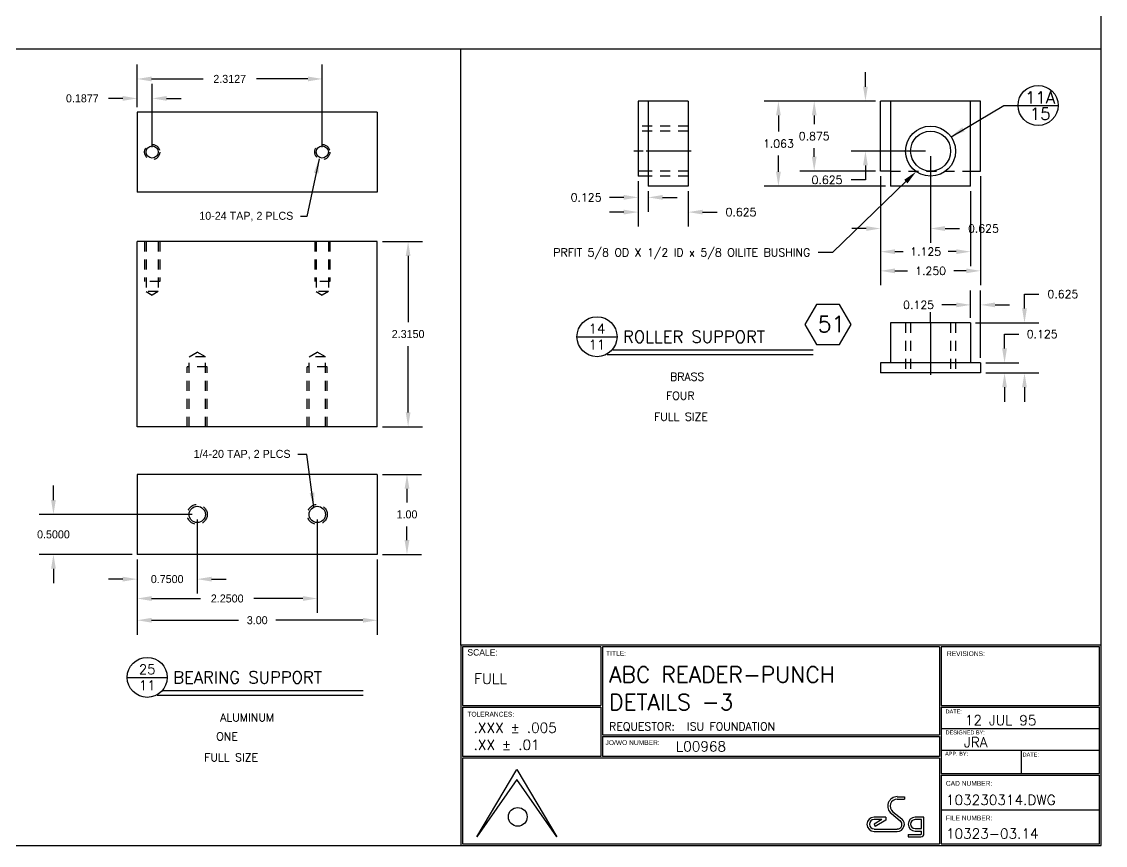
# Model space of a CAD drawing. Extents: x -0.3 to 33.3, y -0.2 to 21.2.
# Drawn here: x 19.51 to 33.05, y 0 to 10.3 of the extents above; entities that cross this region are included whole.
import ezdxf
from ezdxf.enums import TextEntityAlignment as Align

# ---------------------------------------------------------------- set-up
doc = ezdxf.new("R2010")
doc.units = 0
doc.header["$MEASUREMENT"] = 0
doc.linetypes.add('CENTER', pattern=[2, 1.25, -0.25, 0.25, -0.25])
doc.linetypes.add('HIDDEN2', pattern=[0.1875, 0.125, -0.0625])
doc.layers.get('0').update_dxf_attribs({"linetype": 'CONTINUOUS'})
doc.layers.get('DEFPOINTS').update_dxf_attribs({"linetype": 'CONTINUOUS'})
for name, color, linetype in [('BORDER', 5, 'CONTINUOUS'), ('DIM', 1, 'CONTINUOUS'), ('HIDDEN2', 6, 'HIDDEN2'), ('NFCENTER', 4, 'CENTER'), ('OBJECT', 3, 'CONTINUOUS'), ('TEXT', 1, 'CONTINUOUS')]:
    doc.layers.add(name, color=color, linetype=linetype)
doc.styles.add('ROMANS', font='romans')
doc.styles.add('SIMPLEX', font='simplex')
doc.styles.add('TITLE', font='italic')
doc.dimstyles.get("Standard").update_dxf_attribs({"dimtxt": 0.1, "dimasz": 0.18, "dimexe": 0.18, "dimexo": 0.0625, "dimgap": 0.1, "dimtad": 0, "dimtih": 1, "dimtoh": 1, "dimdec": 3, "dimzin": 0, "dimdsep": 46, "dimtxsty": 'SIMPLEX', "dimcen": 0.1, "dimclrd": 256, "dimclre": 256, "dimclrt": 256, "dimadec": 0, "dimazin": 0, "dimtfac": 0.8, "dimtdec": 3, "dimtofl": 0, "dimtmove": 2, "dimatfit": 3, "dimfxl": 1, "dimtolj": 1, "dimtzin": 0, "dimarcsym": 0})
doc.dimstyles.new('STANDARD$7', dxfattribs={"dimtxt": 0.1, "dimasz": 0.18, "dimexe": 0.1, "dimexo": 0.063, "dimgap": 0.09, "dimtad": 0, "dimtih": 1, "dimtoh": 1, "dimdec": 3, "dimzin": 0, "dimdsep": 46, "dimtxsty": 'Standard', "dimcen": 0.09, "dimadec": 0, "dimazin": 0, "dimtfac": 1, "dimtdec": 3, "dimtofl": 0, "dimtmove": 0, "dimatfit": 3, "dimfxl": 1, "dimtolj": 1, "dimtzin": 0, "dimarcsym": 0})

# ---------------------------------------------------------------- blocks, each defined once
blk = doc.blocks.new('P-TITLE')
for p, q in [((-1.5625, -0.6375), (-1.0625, -0.6375)), ((-1.1125, -0.8), (1.3875, -0.8)), ((1.3875, -0.8625), (-1.1875, -0.8625))]:
    blk.add_line(p, q)
at = {"layer": 'DIM', "color": 7}
blk.add_circle((-1.3125, -0.6375), 0.25, dxfattribs=at)
at = {"style": 'ROMANS'}
for tag, p in [('NO.', (-1.3125, -0.5375)), ('PAGE', (-1.3125, -0.7375))]:
    blk.add_attdef(tag, text='', height=0.12, dxfattribs=at).set_placement(p, align=Align.MIDDLE)
for tag, p, height in [('DESCRIPTION', (-0.9875, -0.7125), 0.15), ('MATERIAL', (-0.4, -1.1875), 0.1), ('#_REQUIRED', (-0.45, -1.425), 0.1), ('SCALE', (-0.6, -1.6875), 0.1)]:
    blk.add_attdef(tag, p, '', height=height, dxfattribs=at)
at = {"style": 'ROMANS', "flags": 2}
for tag, p in [('MATERIAL:', (-1.1625, -1.1875)), ('#_REQD:', (-1.1625, -1.4375)), ('SCALE:', (-1.1625, -1.6875))]:
    blk.add_attdef(tag, p, '', height=0.1, dxfattribs=at)
blk = doc.blocks.new('*D2')
at = {"linetype": 'ByBlock', "transparency": 16777216}
for p, q in [((-9.092, 58.702), (-9.092, 57.617)), ((-9.717, 58.452), (-9.717, 57.617)), ((-9.897, 57.797), (-10.077, 57.797)), ((-8.912, 57.797), (-8.732, 57.797))]:
    blk.add_line(p, q, dxfattribs=at)
for points in [[(-9.897, 57.827), (-9.897, 57.767), (-9.717, 57.797)], [(-8.912, 57.827), (-8.912, 57.767), (-9.092, 57.797)]]:
    blk.add_solid(points, dxfattribs=at)
at = {"layer": 'DEFPOINTS', "color": 0, "linetype": 'ByBlock', "transparency": 16777216}
for p in [(-9.092, 58.765), (-9.717, 58.515), (-9.092, 57.797)]:
    blk.add_point(p, dxfattribs=at)
at = {"linetype": 'ByBlock', "transparency": 16777216, "style": 'SIMPLEX'}
blk.add_text('0.625', height=0.1, dxfattribs=at).set_placement((-8.432, 57.797), align=Align.MIDDLE_CENTER)
blk = doc.blocks.new('*D3')
at = {"linetype": 'ByBlock', "transparency": 16777216}
for p, q in [((-9.717, 58.452), (-9.717, 57.328)), ((-8.592, 58.265), (-8.592, 57.328)), ((-9.537, 57.508), (-9.435, 57.508)), ((-8.772, 57.508), (-8.873, 57.508))]:
    blk.add_line(p, q, dxfattribs=at)
for points in [[(-9.537, 57.538), (-9.537, 57.478), (-9.717, 57.508)], [(-8.772, 57.538), (-8.772, 57.478), (-8.592, 57.508)]]:
    blk.add_solid(points, dxfattribs=at)
at = {"layer": 'DEFPOINTS', "color": 0, "linetype": 'ByBlock', "transparency": 16777216}
for p in [(-9.717, 58.515), (-8.592, 58.327), (-8.592, 57.508)]:
    blk.add_point(p, dxfattribs=at)
at = {"linetype": 'ByBlock', "transparency": 16777216, "style": 'SIMPLEX'}
blk.add_text('1.125', height=0.1, dxfattribs=at).set_placement((-9.154, 57.508), align=Align.MIDDLE_CENTER)
blk = doc.blocks.new('*D4')
at = {"linetype": 'ByBlock', "transparency": 16777216}
for p, q in [((-9.717, 58.452), (-9.717, 57.088)), ((-8.467, 58.452), (-8.467, 57.088)), ((-9.537, 57.268), (-9.382, 57.268)), ((-8.647, 57.268), (-8.801, 57.268))]:
    blk.add_line(p, q, dxfattribs=at)
for points in [[(-9.537, 57.298), (-9.537, 57.238), (-9.717, 57.268)], [(-8.647, 57.298), (-8.647, 57.238), (-8.467, 57.268)]]:
    blk.add_solid(points, dxfattribs=at)
at = {"layer": 'DEFPOINTS', "color": 0, "linetype": 'ByBlock', "transparency": 16777216}
for p in [(-9.717, 58.515), (-8.467, 58.515), (-8.467, 57.268)]:
    blk.add_point(p, dxfattribs=at)
at = {"linetype": 'ByBlock', "transparency": 16777216, "style": 'SIMPLEX'}
blk.add_text('1.250', height=0.1, dxfattribs=at).set_placement((-9.092, 57.268), align=Align.MIDDLE_CENTER)
blk = doc.blocks.new('*D5')
at = {"linetype": 'ByBlock', "transparency": 16777216}
for p, q in [((-9.906, 59.57), (-9.906, 59.75)), ((-9.779, 59.39), (-10.086, 59.39)), ((-9.154, 58.765), (-10.086, 58.765)), ((-9.906, 58.585), (-9.906, 58.405)), ((-9.906, 58.405), (-10.086, 58.405))]:
    blk.add_line(p, q, dxfattribs=at)
for points in [[(-9.936, 59.57), (-9.876, 59.57), (-9.906, 59.39)], [(-9.936, 58.585), (-9.876, 58.585), (-9.906, 58.765)]]:
    blk.add_solid(points, dxfattribs=at)
at = {"layer": 'DEFPOINTS', "color": 0, "linetype": 'ByBlock', "transparency": 16777216}
for p in [(-9.717, 59.39), (-9.906, 58.765), (-9.092, 58.765)]:
    blk.add_point(p, dxfattribs=at)
at = {"linetype": 'ByBlock', "transparency": 16777216, "style": 'SIMPLEX'}
blk.add_text('0.625', height=0.1, dxfattribs=at).set_placement((-10.386, 58.405), align=Align.MIDDLE_CENTER)
blk = doc.blocks.new('*D6')
at = {"linetype": 'ByBlock', "transparency": 16777216}
for p, q in [((-9.779, 59.39), (-10.726, 59.39)), ((-10.546, 59.21), (-10.546, 59.102)), ((-10.546, 58.695), (-10.546, 58.802)), ((-9.779, 58.515), (-10.726, 58.515))]:
    blk.add_line(p, q, dxfattribs=at)
for points in [[(-10.576, 59.21), (-10.516, 59.21), (-10.546, 59.39)], [(-10.576, 58.695), (-10.516, 58.695), (-10.546, 58.515)]]:
    blk.add_solid(points, dxfattribs=at)
at = {"layer": 'DEFPOINTS', "color": 0, "linetype": 'ByBlock', "transparency": 16777216}
for p in [(-9.717, 59.39), (-10.546, 58.515), (-9.717, 58.515)]:
    blk.add_point(p, dxfattribs=at)
at = {"linetype": 'ByBlock', "transparency": 16777216, "style": 'SIMPLEX'}
blk.add_text('0.875', height=0.1, dxfattribs=at).set_placement((-10.546, 58.952), align=Align.MIDDLE_CENTER)
blk = doc.blocks.new('T-BLK')
for p, q in [((-7.799, 0.116), (-7.299, 0.959)), ((-7.299, 0.959), (-6.799, 0.116)), ((-7.299, 0.834), (-7.799, 0.116)), ((-6.799, 0.116), (-7.299, 0.834)), ((-2.547, 0.618), (-2.458, 0.618)), ((-2.547, 0.588), (-2.458, 0.588)), ((-2.458, 0.618), (-2.458, 0.588)), ((-2.621, 0.407), (-2.51, 0.318)), ((-2.602, 0.43), (-2.491, 0.342)), ((-2.688, 0.361), (-2.837, 0.361)), ((-2.738, 0.331), (-2.837, 0.273)), ((-2.738, 0.331), (-2.837, 0.331)), ((-2.837, 0.273), (-2.822, 0.247)), ((-2.688, 0.326), (-2.822, 0.247)), ((-2.688, 0.361), (-2.688, 0.326)), ((-2.214, 0.361), (-2.325, 0.361)), ((-2.244, 0.331), (-2.325, 0.331)), ((-2.244, 0.219), (-2.244, 0.331)), ((-2.214, 0.154), (-2.214, 0.361)), ((-2.837, 0.214), (-2.547, 0.214)), ((-2.837, 0.184), (-2.547, 0.184)), ((-2.411, 0.146), (-2.252, 0.146)), ((-2.411, 0.146), (-2.411, 0.116)), ((-2.325, 0.219), (-2.244, 0.219)), ((-2.325, 0.189), (-2.244, 0.189)), ((-2.244, 0.154), (-2.244, 0.189)), ((-2.411, 0.116), (-2.252, 0.116))]:
    blk.add_line(p, q)
blk.add_circle((-7.289, 0.366), 0.117)
for centre, radius, start, end in [((-2.547, 0.5), 0.119, 90, 231.3801), ((-2.547, 0.5), 0.0887, 90, 231.3801), ((-2.837, 0.273), 0.0887, 90, 270), ((-2.837, 0.273), 0.0587, 90, 270), ((-2.547, 0.273), 0.0887, 270, 51.3801), ((-2.547, 0.273), 0.0587, 270, 51.3801), ((-2.325, 0.275), 0.086, 90, 270), ((-2.325, 0.275), 0.056, 90, 270), ((-2.252, 0.154), 0.0379, 270, 0), ((-2.252, 0.154), 0.00793, 270, 0)]:
    blk.add_arc(centre, radius, start, end)
at = {"layer": 'BORDER'}
for p, q in [((-6.25, 2.49), (-6.25, 1.758)), ((-6.23, 2.49), (-6.23, 1.391)), ((-2.02, 2.49), (-2.02, 1.391)), ((-2, 2.49), (-2, 1.758)), ((-7.979, 1.758), (-6.25, 1.758)), ((-7.979, 1.738), (-6.25, 1.738)), ((-6.25, 1.738), (-6.25, 1.121)), ((-2, 1.758), (-0.019, 1.758)), ((-2, 1.738), (-0.019, 1.738)), ((-2, 1.738), (-2, 0.907)), ((-6.23, 1.391), (-2.02, 1.391)), ((-6.23, 1.371), (-2.02, 1.371)), ((-6.23, 1.371), (-6.23, 1.121)), ((-2.02, 1.371), (-2.02, 1.121)), ((-6.25, 1.121), (-7.979, 1.121)), ((-2.02, 1.101), (-7.979, 1.101)), ((-2.02, 1.121), (-6.23, 1.121)), ((-2.02, 1.101), (-2.02, 0.03)), ((-2, 0.907), (-0.019, 0.907)), ((-2, 0.887), (-0.019, 0.887)), ((-2, 0.887), (-2, 0.03))]:
    blk.add_line(p, q, dxfattribs=at)
for points in [[(0.001, 0.01), (0.001, 2.51), (-7.999, 2.51), (-7.999, 0.01), (0.001, 0.01)], [(-6.25, 2.49), (-7.979, 2.49), (-7.979, 1.758)], [(-2.02, 2.49), (-6.23, 2.49)], [(-0.019, 1.758), (-0.019, 2.49), (-2, 2.49)], [(-7.979, 1.738), (-7.979, 1.121)], [(-0.019, 0.907), (-0.019, 1.738)], [(-7.979, 1.101), (-7.979, 0.03), (-2.02, 0.03)], [(-0.019, 0.03), (-0.019, 0.887)], [(-2, 0.03), (-0.019, 0.03)]]:
    blk.add_lwpolyline(points, dxfattribs=at)
at = {"layer": 'TEXT', "color": 2}
for p, q in [((-0.019, 1.466), (-2, 1.466)), ((-2, 1.201), (-0.019, 1.201)), ((-1, 1.201), (-1, 0.907)), ((-2, 0.454), (-0.019, 0.454))]:
    blk.add_line(p, q, dxfattribs=at)
at = {"style": 'SIMPLEX'}
for s, height, p in [('.XXX %%P .005', 0.125, (-7.84, 1.418)), ('REQUESTOR:', 0.1, (-6.147, 1.446)), ('.XX %%P .01', 0.125, (-7.84, 1.204))]:
    blk.add_text(s, height=height, dxfattribs=at).set_placement(p)
for tag, p, height in [('FLINE_TITLE', (-6.146, 2.044), 0.2), ('DWG_:_ACT', (-7.835, 2.028), 0.13), ('SLINE_TITLE', (-6.146, 1.7), 0.2), ('DATE', (-1.703, 1.511), 0.125), ('REQUESTOR', (-5.175, 1.446), 0.1), ('DESN', (-1.714, 1.235), 0.125), ('J.O.N.', (-5.313, 1.184), 0.125), ('CAD_NUMBER', (-1.94, 0.515), 0.125), ('FILE_NUMBER', (-1.939, 0.094), 0.125)]:
    blk.add_attdef(tag, p, '', height=height, dxfattribs=at)
at = {"color": 7, "style": 'TITLE', "flags": 2}
for tag, p, height in [('TOP_LINE_LOGO', (-6.697, 0.777), 0.17), ('BOTTOM_LINE_LOGO', (-6.693, 0.157), 0.125)]:
    blk.add_attdef(tag, p, '', height=height, dxfattribs=at)
at = {"style": 'SIMPLEX', "flags": 2}
for tag, p, height in [('FIRST_LOGO_LINE', (-6.69, 0.552), 0.1), ('SECOND_LOGO_LINE', (-6.691, 0.394), 0.085)]:
    blk.add_attdef(tag, p, '', height=height, dxfattribs=at)
at = {"layer": 'TEXT'}
for s, height, p in [('SCALE:', 0.08, (-7.918, 2.382)), ('TITLE:', 0.06, (-6.185, 2.381)), ('REVISIONS:', 0.06, (-1.927, 2.376)), ('TOLERANCES:', 0.06, (-7.918, 1.619)), ('DATE:', 0.05, (-1.944, 1.658)), ('DESIGNED BY:', 0.05, (-1.944, 1.396)), ('JO/WO NUMBER:', 0.06, (-6.192, 1.264)), ('APP. BY:', 0.05, (-1.95, 1.13)), ('DATE:', 0.05, (-0.981, 1.12)), ('CAD NUMBER:', 0.06, (-1.94, 0.755)), ('FILE NUMBER:', 0.06, (-1.939, 0.322))]:
    blk.add_text(s, height=height, dxfattribs=at).set_placement(p)
blk = doc.blocks.new('*D21')
at = {"linetype": 'ByBlock', "transparency": 16777216}
for p, q in [((23.662, 16.738), (23.662, 16.17)), ((24.287, 16.613), (24.287, 16.17)), ((23.482, 16.35), (23.302, 16.35)), ((24.467, 16.35), (24.647, 16.35))]:
    blk.add_line(p, q, dxfattribs=at)
for points in [[(23.482, 16.38), (23.482, 16.32), (23.662, 16.35)], [(24.467, 16.38), (24.467, 16.32), (24.287, 16.35)]]:
    blk.add_solid(points, dxfattribs=at)
at = {"layer": 'DEFPOINTS', "color": 0, "linetype": 'ByBlock', "transparency": 16777216}
for p in [(23.662, 16.8), (24.287, 16.675), (24.287, 16.35)]:
    blk.add_point(p, dxfattribs=at)
at = {"linetype": 'ByBlock', "transparency": 16777216, "style": 'SIMPLEX'}
blk.add_text('0.625', height=0.1, dxfattribs=at).set_placement((24.947, 16.35), align=Align.MIDDLE_CENTER)
blk = doc.blocks.new('*D22')
at = {"linetype": 'ByBlock', "transparency": 16777216}
for p, q in [((23.662, 16.738), (23.662, 16.354)), ((23.482, 16.534), (23.302, 16.534)), ((23.787, 16.613), (23.787, 16.354)), ((23.967, 16.534), (24.147, 16.534))]:
    blk.add_line(p, q, dxfattribs=at)
for points in [[(23.482, 16.564), (23.482, 16.504), (23.662, 16.534)], [(23.967, 16.564), (23.967, 16.504), (23.787, 16.534)]]:
    blk.add_solid(points, dxfattribs=at)
at = {"layer": 'DEFPOINTS', "color": 0, "linetype": 'ByBlock', "transparency": 16777216}
for p in [(23.662, 16.8), (23.787, 16.675), (23.662, 16.534)]:
    blk.add_point(p, dxfattribs=at)
at = {"linetype": 'ByBlock', "transparency": 16777216, "style": 'SIMPLEX'}
blk.add_text('0.125', height=0.1, dxfattribs=at).set_placement((23.011, 16.534), align=Align.MIDDLE_CENTER)
blk = doc.blocks.new('*D23')
at = {"linetype": 'ByBlock', "transparency": 16777216}
for p, q in [((26.628, 17.738), (25.234, 17.738)), ((25.414, 17.558), (25.414, 17.356)), ((25.414, 16.855), (25.414, 17.056)), ((26.753, 16.675), (25.234, 16.675))]:
    blk.add_line(p, q, dxfattribs=at)
for points in [[(25.384, 17.558), (25.444, 17.558), (25.414, 17.738)], [(25.384, 16.855), (25.444, 16.855), (25.414, 16.675)]]:
    blk.add_solid(points, dxfattribs=at)
at = {"layer": 'DEFPOINTS', "color": 0, "linetype": 'ByBlock', "transparency": 16777216}
for p in [(25.414, 17.738), (26.69, 17.738), (26.815, 16.675)]:
    blk.add_point(p, dxfattribs=at)
at = {"linetype": 'ByBlock', "transparency": 16777216, "style": 'SIMPLEX'}
blk.add_text('1.063', height=0.1, dxfattribs=at).set_placement((25.414, 17.206), align=Align.MIDDLE_CENTER)
blk = doc.blocks.new('*D24')
at = {"linetype": 'ByBlock', "transparency": 16777216}
for p, q in [((30.399, 20.077), (30.399, 20.257)), ((30.399, 20.257), (30.579, 20.257)), ((30.163, 19.897), (30.579, 19.897)), ((30.163, 19.772), (30.579, 19.772)), ((30.399, 19.592), (30.399, 19.412))]:
    blk.add_line(p, q, dxfattribs=at)
for points in [[(30.369, 20.077), (30.429, 20.077), (30.399, 19.897)], [(30.369, 19.592), (30.429, 19.592), (30.399, 19.772)]]:
    blk.add_solid(points, dxfattribs=at)
at = {"layer": 'DEFPOINTS', "color": 0, "linetype": 'ByBlock', "transparency": 16777216}
for p in [(30.1, 19.897), (30.1, 19.772), (30.399, 19.897)]:
    blk.add_point(p, dxfattribs=at)
at = {"linetype": 'ByBlock', "transparency": 16777216, "style": 'SIMPLEX'}
blk.add_text('0.125', height=0.1, dxfattribs=at).set_placement((30.869, 20.257), align=Align.MIDDLE_CENTER)
blk = doc.blocks.new('*D25')
at = {"linetype": 'ByBlock', "transparency": 16777216}
for p, q in [((30.648, 20.577), (30.648, 20.757)), ((30.648, 20.757), (30.828, 20.757)), ((30.038, 20.397), (30.828, 20.397)), ((30.163, 19.772), (30.828, 19.772)), ((30.648, 19.592), (30.648, 19.412))]:
    blk.add_line(p, q, dxfattribs=at)
for points in [[(30.618, 20.577), (30.678, 20.577), (30.648, 20.397)], [(30.618, 19.592), (30.678, 19.592), (30.648, 19.772)]]:
    blk.add_solid(points, dxfattribs=at)
at = {"layer": 'DEFPOINTS', "color": 0, "linetype": 'ByBlock', "transparency": 16777216}
for p in [(29.975, 20.397), (30.648, 20.397), (30.1, 19.772)]:
    blk.add_point(p, dxfattribs=at)
at = {"linetype": 'ByBlock', "transparency": 16777216, "style": 'SIMPLEX'}
blk.add_text('0.625', height=0.1, dxfattribs=at).set_placement((31.128, 20.757), align=Align.MIDDLE_CENTER)
blk = doc.blocks.new('*D26')
at = {"linetype": 'ByBlock', "transparency": 16777216}
for p, q in [((29.975, 20.459), (29.975, 20.802)), ((30.1, 19.959), (30.1, 20.802)), ((29.795, 20.622), (29.615, 20.622)), ((30.28, 20.622), (30.46, 20.622))]:
    blk.add_line(p, q, dxfattribs=at)
for points in [[(29.795, 20.652), (29.795, 20.592), (29.975, 20.622)], [(30.28, 20.652), (30.28, 20.592), (30.1, 20.622)]]:
    blk.add_solid(points, dxfattribs=at)
at = {"layer": 'DEFPOINTS', "color": 0, "linetype": 'ByBlock', "transparency": 16777216}
for p in [(29.975, 20.622), (29.975, 20.397), (30.1, 19.897)]:
    blk.add_point(p, dxfattribs=at)
at = {"linetype": 'ByBlock', "transparency": 16777216, "style": 'SIMPLEX'}
blk.add_text('0.125', height=0.1, dxfattribs=at).set_placement((29.325, 20.622), align=Align.MIDDLE_CENTER)
blk = doc.blocks.new('*D46')
at = {"linetype": 'ByBlock', "transparency": 16777216}
for p, q in [((34.732, 4.638), (34.732, 3.698)), ((37.732, 4.638), (37.732, 3.698)), ((34.912, 3.878), (35.999, 3.878)), ((37.552, 3.878), (36.465, 3.878))]:
    blk.add_line(p, q, dxfattribs=at)
for points in [[(34.912, 3.908), (34.912, 3.848), (34.732, 3.878)], [(37.552, 3.908), (37.552, 3.848), (37.732, 3.878)]]:
    blk.add_solid(points, dxfattribs=at)
at = {"layer": 'DEFPOINTS', "color": 0, "linetype": 'ByBlock', "transparency": 16777216}
for p in [(34.732, 4.701), (37.732, 4.701), (37.732, 3.878)]:
    blk.add_point(p, dxfattribs=at)
at = {"linetype": 'ByBlock', "transparency": 16777216, "insert": (36.232, 3.878), "char_height": 0.1, "attachment_point": 5}
blk.add_mtext('\\A1;3.00', dxfattribs=at)
blk = doc.blocks.new('*D47')
at = {"linetype": 'ByBlock', "transparency": 16777216}
for p, q in [((34.732, 9.97), (34.732, 10.258)), ((34.92, 9.47), (34.92, 10.258)), ((34.552, 10.078), (34.372, 10.078)), ((35.1, 10.078), (35.28, 10.078))]:
    blk.add_line(p, q, dxfattribs=at)
for points in [[(34.552, 10.108), (34.552, 10.048), (34.732, 10.078)], [(35.1, 10.108), (35.1, 10.048), (34.92, 10.078)]]:
    blk.add_solid(points, dxfattribs=at)
at = {"layer": 'DEFPOINTS', "color": 0, "linetype": 'ByBlock', "transparency": 16777216}
for p in [(34.732, 10.078), (34.732, 9.908), (34.92, 9.408)]:
    blk.add_point(p, dxfattribs=at)
at = {"linetype": 'ByBlock', "transparency": 16777216, "insert": (34.047, 10.078), "char_height": 0.1, "attachment_point": 5}
blk.add_mtext('\\A1;0.1877', dxfattribs=at)
blk = doc.blocks.new('*D48')
at = {"linetype": 'ByBlock', "transparency": 16777216}
for p, q in [((33.686, 5.381), (33.686, 5.561)), ((35.42, 5.201), (33.506, 5.201)), ((34.67, 4.701), (33.506, 4.701)), ((33.686, 4.521), (33.686, 4.341))]:
    blk.add_line(p, q, dxfattribs=at)
for points in [[(33.656, 5.381), (33.716, 5.381), (33.686, 5.201)], [(33.656, 4.521), (33.716, 4.521), (33.686, 4.701)]]:
    blk.add_solid(points, dxfattribs=at)
at = {"layer": 'DEFPOINTS', "color": 0, "linetype": 'ByBlock', "transparency": 16777216}
for p in [(35.482, 5.201), (33.686, 4.701), (34.732, 4.701)]:
    blk.add_point(p, dxfattribs=at)
at = {"linetype": 'ByBlock', "transparency": 16777216, "insert": (33.686, 4.951), "char_height": 0.1, "attachment_point": 5}
blk.add_mtext('\\A1;0.5000', dxfattribs=at)
blk = doc.blocks.new('*D49')
at = {"linetype": 'ByBlock', "transparency": 16777216}
for p, q in [((35.482, 5.138), (35.482, 4.212)), ((34.732, 4.638), (34.732, 4.212)), ((34.552, 4.392), (34.372, 4.392)), ((35.662, 4.392), (35.842, 4.392))]:
    blk.add_line(p, q, dxfattribs=at)
for points in [[(34.552, 4.422), (34.552, 4.362), (34.732, 4.392)], [(35.662, 4.422), (35.662, 4.362), (35.482, 4.392)]]:
    blk.add_solid(points, dxfattribs=at)
at = {"layer": 'DEFPOINTS', "color": 0, "linetype": 'ByBlock', "transparency": 16777216}
for p in [(35.482, 5.201), (34.732, 4.701), (34.732, 4.392)]:
    blk.add_point(p, dxfattribs=at)
at = {"linetype": 'ByBlock', "transparency": 16777216, "insert": (35.107, 4.392), "char_height": 0.1, "attachment_point": 5}
blk.add_mtext('\\A1;0.7500', dxfattribs=at)
blk = doc.blocks.new('*D50')
at = {"linetype": 'ByBlock', "transparency": 16777216}
for p, q in [((37.795, 8.612), (38.297, 8.612)), ((38.117, 8.432), (38.117, 7.605)), ((38.117, 6.477), (38.117, 7.305)), ((37.795, 6.297), (38.297, 6.297))]:
    blk.add_line(p, q, dxfattribs=at)
for points in [[(38.087, 8.432), (38.147, 8.432), (38.117, 8.612)], [(38.087, 6.477), (38.147, 6.477), (38.117, 6.297)]]:
    blk.add_solid(points, dxfattribs=at)
at = {"layer": 'DEFPOINTS', "color": 0, "linetype": 'ByBlock', "transparency": 16777216}
for p in [(37.732, 8.612), (38.117, 8.612), (37.732, 6.297)]:
    blk.add_point(p, dxfattribs=at)
at = {"linetype": 'ByBlock', "transparency": 16777216, "insert": (38.117, 7.455), "char_height": 0.1, "attachment_point": 5}
blk.add_mtext('\\A1;2.3150', dxfattribs=at)
blk = doc.blocks.new('*D51')
at = {"linetype": 'ByBlock', "transparency": 16777216}
for p, q in [((36.982, 5.138), (36.982, 3.97)), ((34.732, 4.638), (34.732, 3.97)), ((34.912, 4.15), (35.524, 4.15)), ((36.802, 4.15), (36.19, 4.15))]:
    blk.add_line(p, q, dxfattribs=at)
for points in [[(34.912, 4.18), (34.912, 4.12), (34.732, 4.15)], [(36.802, 4.18), (36.802, 4.12), (36.982, 4.15)]]:
    blk.add_solid(points, dxfattribs=at)
at = {"layer": 'DEFPOINTS', "color": 0, "linetype": 'ByBlock', "transparency": 16777216}
for p in [(36.982, 5.201), (34.732, 4.701), (36.982, 4.15)]:
    blk.add_point(p, dxfattribs=at)
at = {"linetype": 'ByBlock', "transparency": 16777216, "insert": (35.857, 4.15), "char_height": 0.1, "attachment_point": 5}
blk.add_mtext('\\A1;2.2500', dxfattribs=at)
blk = doc.blocks.new('*D52')
at = {"linetype": 'ByBlock', "transparency": 16777216}
for p, q in [((37.795, 5.701), (38.283, 5.701)), ((38.103, 5.521), (38.103, 5.351)), ((38.103, 4.881), (38.103, 5.051)), ((37.795, 4.701), (38.283, 4.701))]:
    blk.add_line(p, q, dxfattribs=at)
for points in [[(38.073, 5.521), (38.133, 5.521), (38.103, 5.701)], [(38.073, 4.881), (38.133, 4.881), (38.103, 4.701)]]:
    blk.add_solid(points, dxfattribs=at)
at = {"layer": 'DEFPOINTS', "color": 0, "linetype": 'ByBlock', "transparency": 16777216}
for p in [(37.732, 5.701), (38.103, 5.701), (37.732, 4.701)]:
    blk.add_point(p, dxfattribs=at)
at = {"linetype": 'ByBlock', "transparency": 16777216, "insert": (38.103, 5.201), "char_height": 0.1, "attachment_point": 5}
blk.add_mtext('\\A1;1.00', dxfattribs=at)
blk = doc.blocks.new('*D53')
at = {"linetype": 'ByBlock', "transparency": 16777216}
for p, q in [((34.732, 9.97), (34.732, 10.501)), ((37.045, 9.47), (37.045, 10.501)), ((34.912, 10.321), (35.555, 10.321)), ((36.865, 10.321), (36.222, 10.321))]:
    blk.add_line(p, q, dxfattribs=at)
for points in [[(34.912, 10.351), (34.912, 10.291), (34.732, 10.321)], [(36.865, 10.351), (36.865, 10.291), (37.045, 10.321)]]:
    blk.add_solid(points, dxfattribs=at)
at = {"layer": 'DEFPOINTS', "color": 0, "linetype": 'ByBlock', "transparency": 16777216}
for p in [(37.045, 10.321), (34.732, 9.908), (37.045, 9.408)]:
    blk.add_point(p, dxfattribs=at)
at = {"linetype": 'ByBlock', "transparency": 16777216, "insert": (35.888, 10.321), "char_height": 0.1, "attachment_point": 5}
blk.add_mtext('\\A1;2.3127', dxfattribs=at)

msp = doc.modelspace()

# ---------------------------------------------------------------- linework, layer by layer
at = {"layer": 'BORDER'}
for p, q in [((33, 0), (33, 21)), ((0, 9.95432), (33, 9.95432)), ((25, 2.5), (25, 9.95432)), ((0, 0), (33, 0))]:
    msp.add_line(p, q, dxfattribs=at)
at = {"layer": 'DIM'}
for p, q in [((30.55946, 8.29678), (29.64467, 7.41042)), ((29.64467, 7.41042), (29.46467, 7.41042))]:
    msp.add_line(p, q, dxfattribs=at)
msp.add_solid([(30.53858, 8.31833), (30.58033, 8.27523), (30.68873, 8.42203)], dxfattribs=at)
at = {"layer": 'HIDDEN2'}
for p, q in [((27.84012, 8.99), (27.21512, 8.99)), ((27.84012, 8.9275), (27.21512, 8.9275)), ((27.84012, 8.4275), (27.34012, 8.4275)), ((30.36871, 8.4275), (31.36871, 8.4275)), ((27.84012, 8.365), (27.34012, 8.365)), ((21.04865, 7.54726), (21.04865, 7.04726)), ((21.06765, 7.54726), (21.06765, 6.92226)), ((21.21965, 7.54726), (21.21965, 6.92226)), ((21.23865, 7.54726), (21.23865, 7.04726)), ((23.17365, 7.54726), (23.17365, 7.04726)), ((23.19265, 7.54726), (23.19265, 6.92226)), ((23.34465, 7.54726), (23.34465, 6.92226)), ((23.36365, 7.54726), (23.36365, 7.04726)), ((21.23865, 7.04726), (21.04865, 7.04726)), ((23.36365, 7.04726), (23.17365, 7.04726)), ((21.06765, 6.92226), (21.14365, 6.87839)), ((21.21965, 6.92226), (21.06765, 6.92226)), ((21.21965, 6.92226), (21.14365, 6.87839)), ((23.34465, 6.92226), (23.19265, 6.92226)), ((23.19265, 6.92226), (23.26865, 6.87839)), ((23.34465, 6.92226), (23.26865, 6.87839)), ((30.55621, 6.53022), (30.55621, 5.90522)), ((30.61871, 6.53022), (30.61871, 5.90522)), ((31.11871, 6.53022), (31.11871, 5.90522)), ((31.18121, 6.53022), (31.18121, 5.90522)), ((21.6039, 6.10726), (21.7059, 6.16615)), ((21.8079, 6.10726), (21.6039, 6.10726)), ((21.6039, 5.23226), (21.6039, 6.10726)), ((21.8079, 6.10726), (21.7059, 6.16615)), ((21.8079, 5.23226), (21.8079, 6.10726)), ((23.1039, 6.10726), (23.2059, 6.16615)), ((23.3079, 6.10726), (23.1039, 6.10726)), ((23.1039, 5.23226), (23.1039, 6.10726)), ((23.3079, 6.10726), (23.2059, 6.16615)), ((23.3079, 5.23226), (23.3079, 6.10726)), ((21.8309, 5.98226), (21.5809, 5.98226)), ((21.5809, 5.23226), (21.5809, 5.98226)), ((21.8309, 5.23226), (21.8309, 5.98226)), ((23.3309, 5.98226), (23.0809, 5.98226)), ((23.0809, 5.23226), (23.0809, 5.98226)), ((23.3309, 5.23226), (23.3309, 5.98226))]:
    msp.add_line(p, q, dxfattribs=at)
for centre, radius in [((21.14365, 8.66586), 0.095), ((23.26865, 8.66586), 0.095), ((21.7059, 4.13602), 0.125), ((23.2059, 4.13602), 0.125)]:
    msp.add_circle(centre, radius, dxfattribs=at)
at = {"layer": 'NFCENTER'}
for p, q in [((27.27762, 8.6775), (27.16022, 8.6775)), ((27.87775, 8.6775), (27.31525, 8.6775)), ((30.86871, 6.53022), (30.86871, 6.66265)), ((30.86871, 6.53022), (30.86871, 6.66265)), ((30.86871, 6.53022), (30.86871, 5.8813))]:
    msp.add_line(p, q, dxfattribs=at)
at = {"layer": 'OBJECT'}
for p, q in [((27.84012, 9.3025), (27.21512, 9.3025)), ((27.21512, 9.3025), (27.21512, 8.4275)), ((27.34012, 9.3025), (27.34012, 8.24)), ((27.84012, 9.3025), (27.84012, 8.24)), ((31.49371, 9.3025), (30.24371, 9.3025)), ((30.24371, 8.4275), (30.24371, 9.3025)), ((30.36871, 9.3025), (30.36871, 8.24)), ((31.36871, 8.24), (31.36871, 9.3025)), ((31.49371, 8.4275), (31.49371, 9.3025)), ((23.9559, 9.16586), (20.9559, 9.16586)), ((20.9559, 9.16586), (20.9559, 8.16586)), ((23.9559, 9.16586), (23.9559, 8.16586)), ((27.34012, 8.4275), (27.21512, 8.4275)), ((27.21512, 8.4275), (27.21512, 8.365)), ((30.36871, 8.4275), (30.24371, 8.4275)), ((31.36871, 8.4275), (31.49371, 8.4275)), ((27.34012, 8.365), (27.21512, 8.365)), ((23.9559, 8.16586), (20.9559, 8.16586)), ((27.84012, 8.24), (27.34012, 8.24)), ((31.36871, 8.24), (30.36871, 8.24)), ((20.9559, 5.23226), (20.9559, 7.54726)), ((23.9559, 7.54726), (20.9559, 7.54726)), ((23.9559, 5.23226), (23.9559, 7.54726)), ((31.36871, 6.53022), (30.36871, 6.53022)), ((30.36871, 6.53022), (30.36871, 6.03022)), ((31.36871, 6.53022), (31.36871, 6.03022)), ((31.49371, 6.03022), (30.24371, 6.03022)), ((30.24371, 6.03022), (30.24371, 5.90522)), ((31.49371, 6.03022), (31.49371, 5.90522)), ((31.49371, 5.90522), (30.24371, 5.90522)), ((23.9559, 5.23226), (20.9559, 5.23226)), ((23.9559, 4.63602), (20.9559, 4.63602)), ((20.9559, 4.63602), (20.9559, 3.63602)), ((23.9559, 4.63602), (23.9559, 3.63602)), ((23.9559, 3.63602), (20.9559, 3.63602))]:
    msp.add_line(p, q, dxfattribs=at)
for centre, radius in [((30.86871, 8.6775), 0.3125), ((30.86871, 8.6775), 0.25), ((21.14365, 8.66586), 0.076), ((23.26865, 8.66586), 0.076), ((21.7059, 4.13602), 0.102), ((23.2059, 4.13602), 0.102)]:
    msp.add_circle(centre, radius, dxfattribs=at)
at = {"layer": 'TEXT'}
msp.add_line((31.96141, 9.24822), (32.46141, 9.24822), dxfattribs=at)
msp.add_lwpolyline([(29.44157, 6.75966), (29.29723, 6.50966), (29.44157, 6.25966), (29.73025, 6.25966), (29.87458, 6.50966), (29.73025, 6.75966)], close=True, dxfattribs=at)
msp.add_circle((32.21141, 9.24822), 0.25, dxfattribs=at)

# ---------------------------------------------------------------- block references
at = {"layer": 'OBJECT'}
ref = msp.add_blockref('T-BLK', (32.99927, -0.01), dxfattribs=at)
ref.add_attrib('FILE_NUMBER', '10323-03.14', (31.0604, 0.08357), dxfattribs={"layer": '0', "height": 0.125, "style": 'SIMPLEX'})
ref.add_attrib('J.O.N.', 'L00968', (27.68613, 1.17365), dxfattribs={"layer": '0', "height": 0.125, "style": 'SIMPLEX'})
ref.add_attrib('DWG_:_ACT', 'FULL', (25.16449, 2.01752), dxfattribs={"layer": '0', "height": 0.13, "style": 'SIMPLEX'})
ref.add_attrib('DESN', 'JRA', (31.28486, 1.22517), dxfattribs={"layer": '0', "height": 0.125, "style": 'SIMPLEX'})
ref.add_attrib('DATE', '12 JUL 95', (31.29587, 1.50114), dxfattribs={"layer": '0', "height": 0.125, "style": 'SIMPLEX'})
ref.add_attrib('REQUESTOR', 'ISU FOUNDATION', (27.82411, 1.43635), dxfattribs={"layer": '0', "height": 0.1, "style": 'SIMPLEX'})
ref.add_attrib('SLINE_TITLE', 'DETAILS -3', (26.85303, 1.69047), dxfattribs={"layer": '0', "height": 0.2, "style": 'SIMPLEX'})
ref.add_attrib('FLINE_TITLE', 'ABC READER-PUNCH', (26.85303, 2.03411), dxfattribs={"layer": '0', "height": 0.2, "style": 'SIMPLEX'})
ref.add_attrib('CAD_NUMBER', '103230314.DWG', (31.05971, 0.50496), dxfattribs={"layer": '0', "height": 0.125, "style": 'SIMPLEX'})
at = {"layer": 'TEXT'}
ref = msp.add_blockref('P-TITLE', (28.01327, 6.99515), dxfattribs=at)
ref.add_attrib('SCALE', 'FULL SIZE', (27.41327, 5.30765), dxfattribs={"layer": '0', "height": 0.1, "style": 'ROMANS'})
ref.add_attrib('#_REQUIRED', 'FOUR', (27.56327, 5.57015), dxfattribs={"layer": '0', "height": 0.1, "style": 'ROMANS'})
ref.add_attrib('MATERIAL', 'BRASS', (27.61327, 5.80765), dxfattribs={"layer": '0', "height": 0.1, "style": 'ROMANS'})
ref.add_attrib('NO.', '14', dxfattribs={"layer": '0', "height": 0.12, "style": 'ROMANS'}).set_placement((26.70077, 6.45765), align=Align.MIDDLE)
ref.add_attrib('DESCRIPTION', 'ROLLER SUPPORT', (27.02577, 6.28265), dxfattribs={"layer": '0', "height": 0.15, "style": 'ROMANS'})
ref.add_attrib('PAGE', '11', dxfattribs={"layer": '0', "height": 0.12, "style": 'ROMANS'}).set_placement((26.70077, 6.25765), align=Align.MIDDLE)
ref = msp.add_blockref('P-TITLE', (22.39382, 2.7372), dxfattribs=at)
ref.add_attrib('SCALE', 'FULL SIZE', (21.79382, 1.0497), dxfattribs={"layer": '0', "height": 0.1, "style": 'ROMANS'})
ref.add_attrib('#_REQUIRED', 'ONE', (21.94382, 1.3122), dxfattribs={"layer": '0', "height": 0.1, "style": 'ROMANS'})
ref.add_attrib('MATERIAL', 'ALUMINUM', (21.99382, 1.5497), dxfattribs={"layer": '0', "height": 0.1, "style": 'ROMANS'})
ref.add_attrib('NO.', '25', dxfattribs={"layer": '0', "height": 0.12, "style": 'ROMANS'}).set_placement((21.08132, 2.1997), align=Align.MIDDLE)
ref.add_attrib('DESCRIPTION', 'BEARING SUPPORT', (21.40632, 2.0247), dxfattribs={"layer": '0', "height": 0.15, "style": 'ROMANS'})
ref.add_attrib('PAGE', '11', dxfattribs={"layer": '0', "height": 0.12, "style": 'ROMANS'}).set_placement((21.08132, 1.9997), align=Align.MIDDLE)

# ---------------------------------------------------------------- texts
at = {"layer": 'DIM', "style": 'SIMPLEX'}
msp.add_text('PRFIT 5/8 OD X 1/2 ID x 5/8 OILITE BUSHING', height=0.1, dxfattribs=at).set_placement((29.36467, 7.41042), align=Align.MIDDLE_RIGHT)
at = {"layer": 'TEXT', "style": 'SIMPLEX'}
for s, height, p in [('11A', 0.15, (32.05027, 9.27055)), ('15', 0.15, (32.10832, 9.06945)), ('51', 0.201, (29.45736, 6.41506))]:
    msp.add_text(s, height=height, dxfattribs=at).set_placement(p)
at = {"layer": 'TEXT', "char_height": 0.1, "attachment_point": 6}
for s, insert in [('{10-24 TAP, 2 PLCS}', (22.90673, 7.85965)), ('{1/4-20 TAP, 2 PLCS}', (22.8727, 4.88367))]:
    msp.add_mtext(s, dxfattribs=dict(at, insert=insert))

# ---------------------------------------------------------------- dimensions: what is measured, and where the dimension line sits
at = {"layer": 'DIM'}
for base, p1, p2, picture, middle, set_off in [((23.2686466, 9.5795504), (20.9558974, 9.1658569), (23.2686466, 8.6658569), '*D53', (22.112272, 9.5795504), (-13.7761584, -0.7417146)), ((20.9558974, 9.3366825), (21.1436466, 8.6658569), (20.9558974, 9.1658569), '*D47', (20.2708974, 9.3366825), (-13.7761584, -0.7417146)), ((20.9559, 3.32761), (21.7059, 4.13602), (20.9559, 3.63602), '*D49', (21.3309, 3.32761), (-13.77616, -1.06482)), ((23.2059, 3.08474), (20.9559, 3.63602), (23.2059, 4.13602), '*D51', (22.0809, 3.08474), (-13.77616, -1.06482))]:
    dim = msp.add_linear_dim(base=base, p1=p1, p2=p2, dimstyle='Standard', override={"dimdec": 4, "dimtxsty": 'Standard', "dimtdec": 4, "dimtmove": 0}, dxfattribs=at)
    dim.commit()
    dim.dimension.update_dxf_attribs({"geometry": picture, "text_midpoint": middle, "insert": set_off})
for base, p1, p2, angle, picture, middle, set_off in [((30.05416, 8.6775), (30.24371, 9.3025), (30.86871, 8.6775), 90, '*D5', (29.57416, 8.3175), (39.96052, -50.08741)), ((28.9673768913, 9.3025032892), (30.3687087447, 8.2400032892), (30.2437087447, 9.3025032892), 90, '*D23', (28.9673768913, 8.7712532892), (3.5532293285, -8.4350333219)), ((29.41496, 8.4275), (30.24371, 9.3025), (30.24371, 8.4275), 90, '*D6', (29.41496, 8.865), (39.96052, -50.08741)), ((31.36871, 6.75535), (31.49371, 6.03022), (31.36871, 6.53022), 180, '*D26', (30.71823, 6.75535), (1.39352, -13.86667)), ((32.0413, 6.53022), (31.49371, 5.90522), (31.36871, 6.53022), 270, '*D25', (32.5213, 6.89022), (1.39352, -13.86667)), ((31.7923, 6.03022), (31.49371, 5.90522), (31.49371, 6.03022), 270, '*D24', (32.26277, 6.39022), (1.39352, -13.86667))]:
    dim = msp.add_linear_dim(base=base, p1=p1, p2=p2, angle=angle, dimstyle='Standard', dxfattribs=at)
    dim.commit()
    dim.dimension.update_dxf_attribs({"geometry": picture, "text_midpoint": middle, "insert": set_off})
for base, p1, p2, picture, middle, set_off in [((30.86871, 7.70989), (30.24371, 8.4275), (30.86871, 8.6775), '*D2', (31.52871, 7.70989), (39.96052, -50.08741)), ((31.36871, 7.4204), (30.24371, 8.4275), (31.36871, 8.24), '*D3', (30.80621, 7.4204), (39.96052, -50.08741)), ((31.49371, 7.18083), (30.24371, 8.4275), (31.49371, 8.4275), '*D4', (30.86871, 7.18083), (39.96052, -50.08741)), ((27.21512, 8.09927), (27.34012, 8.24), (27.21512, 8.365), '*D22', (26.56464, 8.09927), (3.55323, -8.43503)), ((27.84012, 7.91538), (27.21512, 8.365), (27.84012, 8.24), '*D21', (28.50012, 7.91538), (3.55323, -8.43503))]:
    dim = msp.add_linear_dim(base=base, p1=p1, p2=p2, dimstyle='Standard', dxfattribs=at)
    dim.commit()
    dim.dimension.update_dxf_attribs({"geometry": picture, "text_midpoint": middle, "insert": set_off})
for base, p1, p2, picture, middle in [((24.34119, 7.54726), (23.9559, 5.23226), (23.9559, 7.54726), '*D50', (24.34119, 6.38976)), ((19.90978, 3.63602), (21.7059, 4.13602), (20.9559, 3.63602), '*D48', (19.90978, 3.88602))]:
    dim = msp.add_linear_dim(base=base, p1=p1, p2=p2, angle=90, dimstyle='Standard', override={"dimdec": 4, "dimtxsty": 'Standard', "dimtdec": 4, "dimtmove": 0}, dxfattribs=at)
    dim.commit()
    dim.dimension.update_dxf_attribs({"geometry": picture, "text_midpoint": middle, "insert": (-13.77616, -1.06482)})
dim = msp.add_linear_dim(base=(24.3269, 4.63602), p1=(23.9559, 3.63602), p2=(23.9559, 4.63602), angle=90, text='1.00', dimstyle='Standard', override={"dimdec": 4, "dimtxsty": 'Standard', "dimtdec": 4, "dimtmove": 0}, dxfattribs=at)
dim.commit()
dim.dimension.update_dxf_attribs({"geometry": '*D52', "text_midpoint": (24.3269, 4.13602), "insert": (-13.77616, -1.06482)})
dim = msp.add_linear_dim(base=(23.9559, 2.8133), p1=(20.9559, 3.63602), p2=(23.9559, 3.63602), text='3.00', dimstyle='Standard', override={"dimdec": 4, "dimtxsty": 'Standard', "dimtdec": 4, "dimtmove": 0}, dxfattribs=at)
dim.commit()
dim.dimension.update_dxf_attribs({"geometry": '*D46', "text_midpoint": (22.4559, 2.8133), "insert": (-13.77616, -1.06482)})

# ---------------------------------------------------------------- leaders
at = {"layer": 'TEXT', "annotation_type": 0, "has_hookline": 1}
for points, hookline_direction in [([(31.12394, 8.85782), (31.78141, 9.24822), (31.96141, 9.24822)], 0), ([(23.23021, 8.57898), (23.0748, 7.85965), (22.99673, 7.85965)], 1), ([(23.16376, 4.22891), (23.0748, 4.88367), (22.9627, 4.88367)], 1)]:
    msp.add_leader(points, dimstyle='STANDARD$7', override={"dimdec": 4, "dimtxsty": 'Standard', "dimtdec": 4}, dxfattribs=dict(at, hookline_direction=hookline_direction))

doc.saveas('drawing.dxf')
